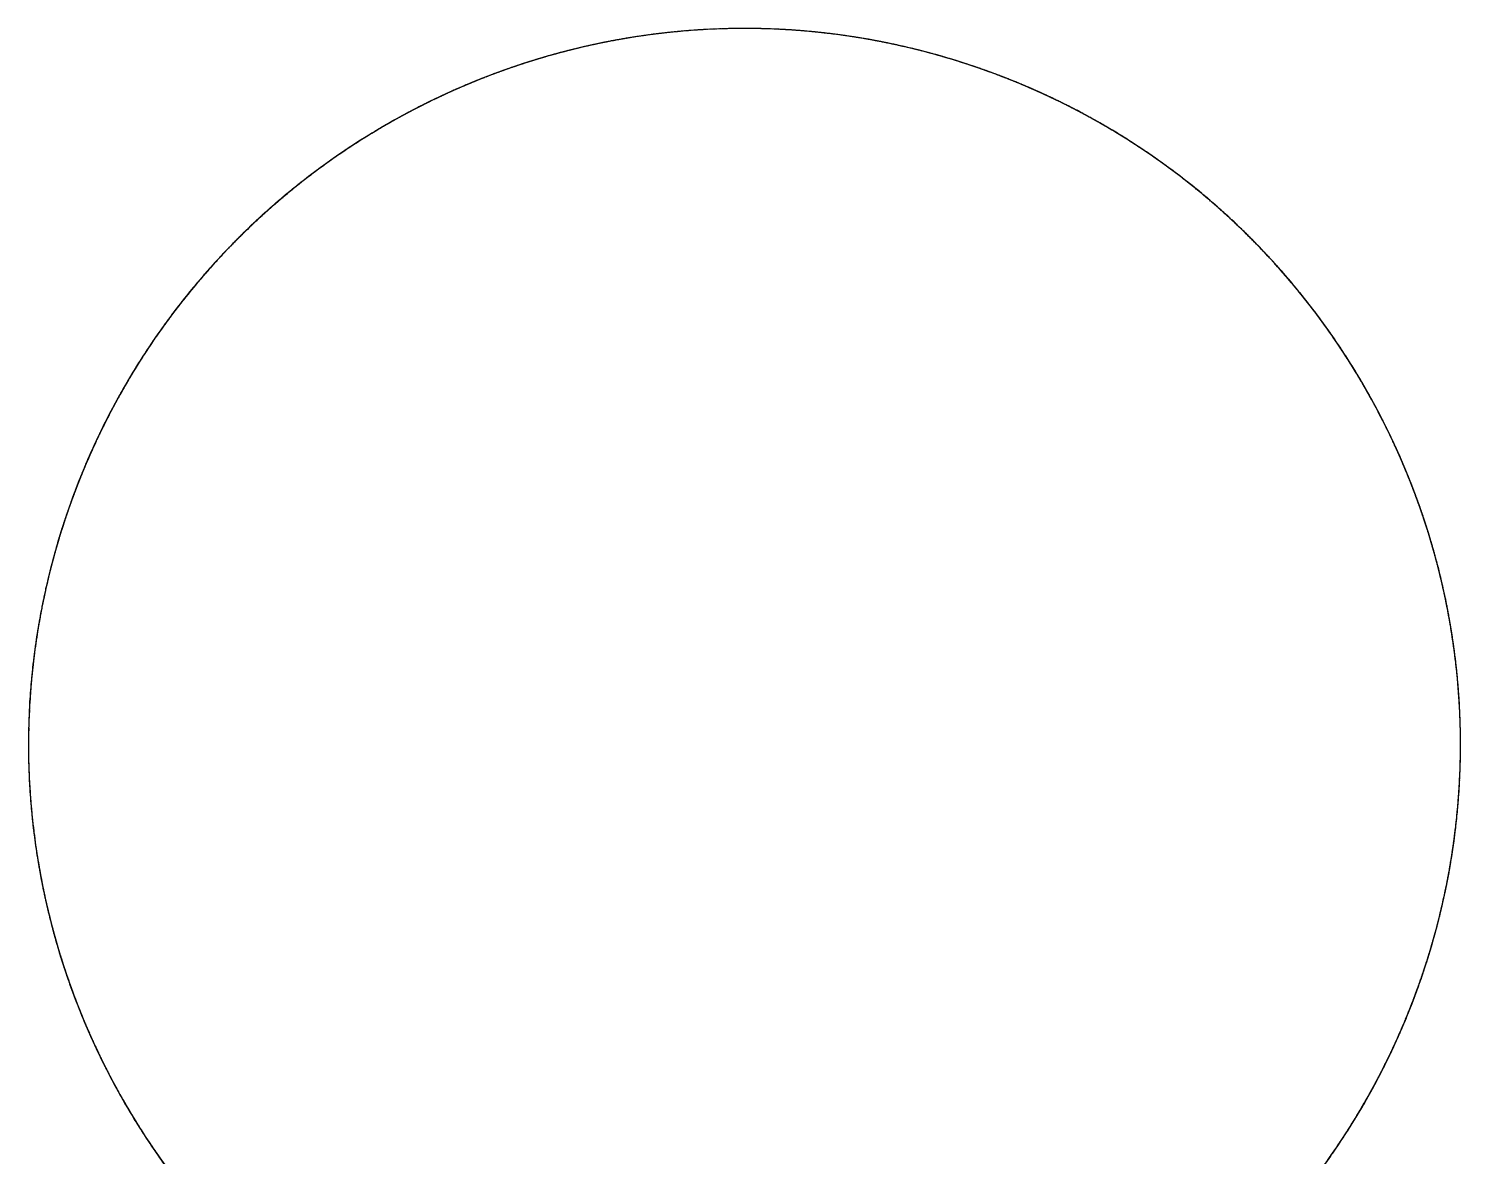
# Model space of a CAD drawing. Header units: metres. Extents: x -18 to 909, y -213 to 1219.
# Drawn here: x -18 to 782, y 589 to 1219 of the extents above; entities that cross this region are included whole.
import ezdxf

# ---------------------------------------------------------------- set-up
doc = ezdxf.new("R2010")
doc.units = ezdxf.units.M
doc.linetypes.add('CENTER', pattern=[5.08, 3.175, -0.635, 0.635, -0.635])
doc.layers.add('S-SUV-CELN', color=7, linetype='Continuous')

msp = doc.modelspace()

# ---------------------------------------------------------------- linework, layer by layer
at = {"layer": 'S-SUV-CELN', "linetype": 'CENTER', "lineweight": 25, "true_color": 0xffffff}
for start, end in [(248.87222, 247.7276), (251.6868, 248.87222), (251.73694, 251.6868), (254.60172, 251.73694), (255.64601, 254.60172)]:
    msp.add_arc((381.66, 819.2), 400, start, end, dxfattribs=at)

doc.saveas('drawing.dxf')
